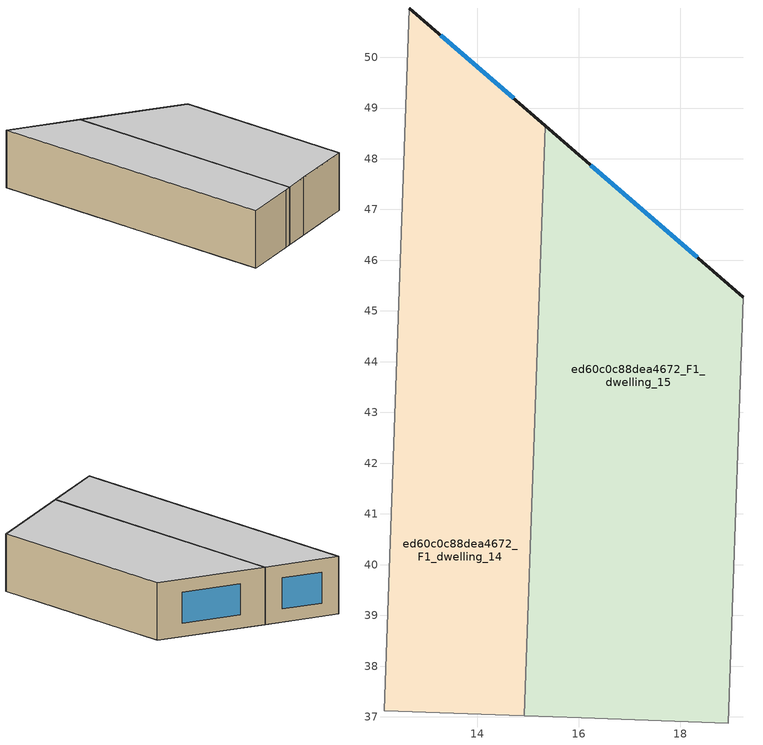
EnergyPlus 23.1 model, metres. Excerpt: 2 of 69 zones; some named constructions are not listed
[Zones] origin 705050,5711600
ed60c0c88dea4672_F1_dwelling_14
 floor to ed60c0c88dea4672_F0_dwelling_14 (EU_floor_Construction): 14.92,37.02 15.07,41.22 12.39,43.54 12.24,39.28 14.84,37.02 z3
 floor to ed60c0c88dea4672_F0_dwelling_16 (EU_floor_Construction): 15.16,43.76 15.28,47.07 12.6,49.4 12.48,46.08 z3
 floor to ed60c0c88dea4672_F0_dwelling_13 (EU_floor_Construction): 14.84,37.02 12.24,39.28 12.16,37.12 14.62,37.03 z3
 floor to ed60c0c88dea4672_F0_dwelling_15 (EU_floor_Construction): 15.07,41.22 15.16,43.76 12.48,46.08 12.39,43.54 z3
 floor to ed60c0c88dea4672_F0_dwelling_17 (EU_floor_Construction): 15.28,47.07 15.33,48.65 12.65,50.97 12.6,49.4 z3
 wall outside (EU_wall_Construction): 12.65,50.97 15.33,48.65 z3:6
 wall to ed60c0c88dea4672_F1_dwelling_13 (EU_wall_Construction): 12.16,37.12 12.65,50.97 z3:6
 wall to ed60c0c88dea4672_F1_dwelling_15 (EU_wall_Construction): 15.33,48.65 14.92,37.02 z3:6
 wall to ed60c0c88dea4672_F1_dwelling_6 (EU_wall_Construction): 14.92,37.02 14.62,37.03 12.16,37.12 z3:6
 window (EU_Window_Construction): 13.27,50.43 14.71,49.19 z3.69:5.31
 ceiling to ed60c0c88dea4672_F2_dwelling_14 (EU_floor_Construction): 15.33,48.65 14.92,37.02 14.62,37.03 12.16,37.12 12.65,50.97 z6
ed60c0c88dea4672_F1_dwelling_15
 floor to ed60c0c88dea4672_F0_dwelling_16 (EU_floor_Construction): 19.06,40.37 19.18,43.69 15.28,47.07 15.16,43.76 z3
 floor to ed60c0c88dea4672_F0_dwelling_15 (EU_floor_Construction): 18.54,38.21 19.01,38.75 19.06,40.37 15.16,43.76 15.07,41.22 z3
 floor to ed60c0c88dea4672_F0_dwelling_10 (EU_floor_Construction): 18.97,37.83 19.01,38.75 18.54,38.21 z3
 floor to ed60c0c88dea4672_F0_dwelling_17 (EU_floor_Construction): 19.18,43.69 19.24,45.27 15.33,48.65 15.28,47.07 z3
 floor to ed60c0c88dea4672_F0_dwelling_9 (EU_floor_Construction): 18.94,36.88 18.97,37.83 18.54,38.21 17.43,36.93 z3
 floor to ed60c0c88dea4672_F0_dwelling_14 (EU_floor_Construction): 17.43,36.93 18.54,38.21 15.07,41.22 14.92,37.02 z3
 wall outside (EU_wall_Construction): 15.33,48.65 19.24,45.27 z3:6
 wall to ed60c0c88dea4672_F1_dwelling_16 (EU_wall_Construction): 19.24,45.27 18.94,36.88 z3:6
 wall to ed60c0c88dea4672_F1_dwelling_7 (EU_wall_Construction): 18.94,36.88 16.04,36.98 z3:6
 wall to ed60c0c88dea4672_F1_dwelling_6 (EU_wall_Construction): 16.04,36.98 14.92,37.02 z3:6
 window (EU_Window_Construction): 16.24,47.87 18.33,46.05 z3.69:5.31
 ceiling to ed60c0c88dea4672_F2_dwelling_15 (EU_floor_Construction): 19.24,45.27 18.94,36.88 14.92,37.02 15.33,48.65 z6
[SCHEDULE:FILE] Column Number=1; Rows to Skip at Top=0; Number of Hours of Data=8760; Column Separator=Comma; Interpolate to Timestep=No; Minutes per Item=60; Adjust Schedule for Daylight Savings=Yes
Name | File
EU_Step8_GainSchedule_ed60c0c88dea4672_F2_dwelling_8_f000 | ../../schedules/ed60c0c88dea4672/ed60c0c88dea4672_F2_dwelling_8_f000_gain.csv
EU_Step8_GainSchedule_ed60c0c88dea4672_F2_dwelling_9_f000 | ../../schedules/ed60c0c88dea4672/ed60c0c88dea4672_F2_dwelling_9_f000_gain.csv
EU_Step8_GainSchedule_ed60c0c88dea4672_F2_dwelling_10_f000 | ../../schedules/ed60c0c88dea4672/ed60c0c88dea4672_F2_dwelling_10_f000_gain.csv
EU_Step8_GainSchedule_ed60c0c88dea4672_F2_dwelling_11_f000 | ../../schedules/ed60c0c88dea4672/ed60c0c88dea4672_F2_dwelling_11_f000_gain.csv
EU_Step8_GainSchedule_ed60c0c88dea4672_F2_dwelling_12_f000 | ../../schedules/ed60c0c88dea4672/ed60c0c88dea4672_F2_dwelling_12_f000_gain.csv
EU_Step8_GainSchedule_ed60c0c88dea4672_F2_dwelling_13_f000 | ../../schedules/ed60c0c88dea4672/ed60c0c88dea4672_F2_dwelling_13_f000_gain.csv
EU_Step8_GainSchedule_ed60c0c88dea4672_F2_dwelling_14_f000 | ../../schedules/ed60c0c88dea4672/ed60c0c88dea4672_F2_dwelling_14_f000_gain.csv
EU_Step8_GainSchedule_ed60c0c88dea4672_F2_dwelling_15_f000 | ../../schedules/ed60c0c88dea4672/ed60c0c88dea4672_F2_dwelling_15_f000_gain.csv
EU_Step8_GainSchedule_ed60c0c88dea4672_F2_dwelling_16_f000 | ../../schedules/ed60c0c88dea4672/ed60c0c88dea4672_F2_dwelling_16_f000_gain.csv
EU_Step8_GainSchedule_ed60c0c88dea4672_F3_dwelling_0_f000 | ../../schedules/ed60c0c88dea4672/ed60c0c88dea4672_F3_dwelling_0_f000_gain.csv
EU_Step8_GainSchedule_ed60c0c88dea4672_F3_dwelling_1_f000 | ../../schedules/ed60c0c88dea4672/ed60c0c88dea4672_F3_dwelling_1_f000_gain.csv
EU_Step8_GainSchedule_ed60c0c88dea4672_F3_dwelling_2_f000 | ../../schedules/ed60c0c88dea4672/ed60c0c88dea4672_F3_dwelling_2_f000_gain.csv
EU_Step8_GainSchedule_ed60c0c88dea4672_F3_dwelling_3_f000 | ../../schedules/ed60c0c88dea4672/ed60c0c88dea4672_F3_dwelling_3_f000_gain.csv
EU_Step8_GainSchedule_ed60c0c88dea4672_F3_dwelling_4_f000 | ../../schedules/ed60c0c88dea4672/ed60c0c88dea4672_F3_dwelling_4_f000_gain.csv
EU_Step8_GainSchedule_ed60c0c88dea4672_F3_dwelling_5_f000 | ../../schedules/ed60c0c88dea4672/ed60c0c88dea4672_F3_dwelling_5_f000_gain.csv
EU_Step8_GainSchedule_ed60c0c88dea4672_F3_dwelling_6_f000 | ../../schedules/ed60c0c88dea4672/ed60c0c88dea4672_F3_dwelling_6_f000_gain.csv
EU_Step8_GainSchedule_ed60c0c88dea4672_F3_dwelling_7_f000 | ../../schedules/ed60c0c88dea4672/ed60c0c88dea4672_F3_dwelling_7_f000_gain.csv
EU_Step8_GainSchedule_ed60c0c88dea4672_F3_dwelling_8_f000 | ../../schedules/ed60c0c88dea4672/ed60c0c88dea4672_F3_dwelling_8_f000_gain.csv
EU_Step8_GainSchedule_ed60c0c88dea4672_F3_dwelling_9_f000 | ../../schedules/ed60c0c88dea4672/ed60c0c88dea4672_F3_dwelling_9_f000_gain.csv
EU_Step8_GainSchedule_ed60c0c88dea4672_F3_dwelling_10_f000 | ../../schedules/ed60c0c88dea4672/ed60c0c88dea4672_F3_dwelling_10_f000_gain.csv
EU_Step8_GainSchedule_ed60c0c88dea4672_F3_dwelling_11_f000 | ../../schedules/ed60c0c88dea4672/ed60c0c88dea4672_F3_dwelling_11_f000_gain.csv
EU_Step8_GainSchedule_ed60c0c88dea4672_F3_dwelling_12_f000 | ../../schedules/ed60c0c88dea4672/ed60c0c88dea4672_F3_dwelling_12_f000_gain.csv
EU_Step8_GainSchedule_ed60c0c88dea4672_F3_dwelling_13_f000 | ../../schedules/ed60c0c88dea4672/ed60c0c88dea4672_F3_dwelling_13_f000_gain.csv
EU_Step8_GainSchedule_ed60c0c88dea4672_F3_dwelling_14_f000 | ../../schedules/ed60c0c88dea4672/ed60c0c88dea4672_F3_dwelling_14_f000_gain.csv
EU_Step8_GainSchedule_ed60c0c88dea4672_F3_dwelling_15_f000 | ../../schedules/ed60c0c88dea4672/ed60c0c88dea4672_F3_dwelling_15_f000_gain.csv
EU_Step8_GainSchedule_ed60c0c88dea4672_F3_dwelling_16_f000 | ../../schedules/ed60c0c88dea4672/ed60c0c88dea4672_F3_dwelling_16_f000_gain.csv
